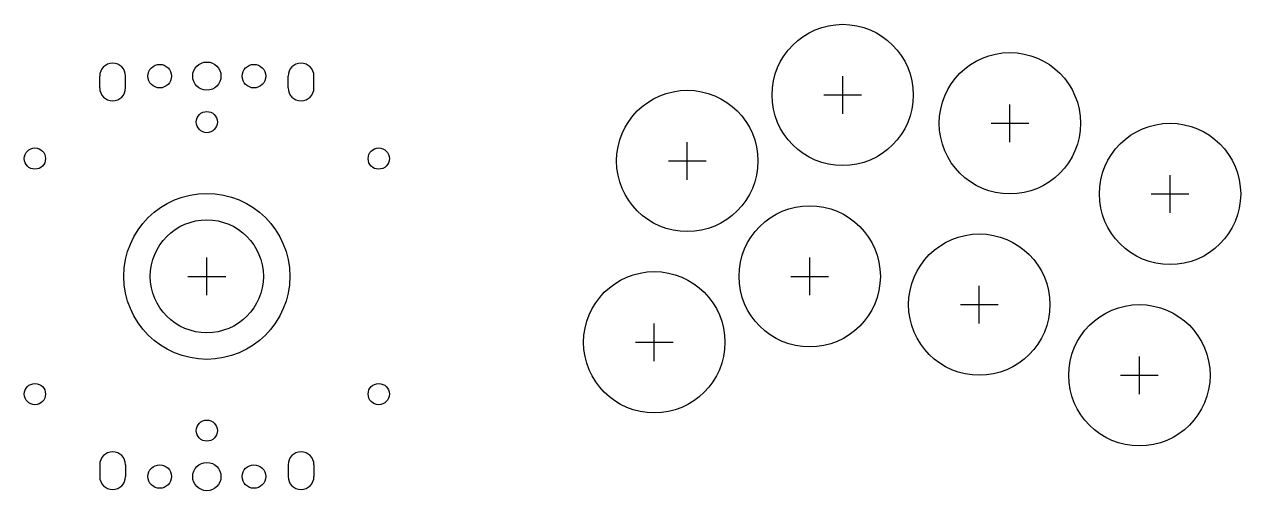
# Model space of a CAD drawing. Header units: millimetres. Extents: x -39 to 220, y -46 to 54.
import ezdxf

# ---------------------------------------------------------------- set-up
doc = ezdxf.new("R2010")
doc.units = ezdxf.units.MM
for name, color, linetype in [('BUTTONS', 1, 'Continuous'), ('GL_PLATE_HOLES', 2, 'Continuous'), ('JOYSTICK_BORE_24', 5, 'Continuous'), ('JOYSTICK_BORE_35.25', 3, 'Continuous'), ('REFERENCE', 8, 'Continuous')]:
    doc.layers.add(name, color=color, linetype=linetype)

msp = doc.modelspace()

# ---------------------------------------------------------------- linework, layer by layer
at = {"layer": 'BUTTONS'}
for centre in [(135, 38.5), (170.5, 32.5), (102, 24.5), (204.5, 17.5), (128, 0), (164, -6), (95, -14), (198, -21)]:
    msp.add_circle(centre, 15, dxfattribs=at)
at = {"layer": 'GL_PLATE_HOLES'}
for p, q in [((-22.75, 40), (-22.75, 42.5)), ((-17.25, 40), (-17.25, 42.5)), ((17.25, 40), (17.25, 42.5)), ((22.75, 40), (22.75, 42.5)), ((-22.75, -40), (-22.75, -42.5)), ((-17.25, -40), (-17.25, -42.5)), ((17.25, -40), (17.25, -42.5)), ((22.75, -40), (22.75, -42.5))]:
    msp.add_line(p, q, dxfattribs=at)
for centre, radius in [((-10, 42.5), 2.5), ((0, 42.5), 3), ((10, 42.5), 2.5), ((0, 32.75), 2.25), ((-36.5, 25), 2.25), ((36.5, 25), 2.25), ((-36.5, -25), 2.25), ((36.5, -25), 2.25), ((0, -32.75), 2.25), ((-10, -42.5), 2.5), ((0, -42.5), 3), ((10, -42.5), 2.5)]:
    msp.add_circle(centre, radius, dxfattribs=at)
for centre, start, end in [((-20, 42.5), 0, 180), ((20, 42.5), 0, 180), ((-20, 40), 180, 360), ((20, 40), 180, 360), ((-20, -40), 0, 180), ((20, -40), 0, 180), ((-20, -42.5), -180, 0), ((20, -42.5), -180, 0)]:
    msp.add_arc(centre, 2.75, start, end, dxfattribs=at)
at = {"layer": 'JOYSTICK_BORE_24'}
msp.add_circle((0, 0), 12, dxfattribs=at)
at = {"layer": 'JOYSTICK_BORE_35.25'}
msp.add_circle((0, 0), 17.62, dxfattribs=at)
at = {"layer": 'REFERENCE'}
for p, q in [((135, 34.5), (135, 42.5)), ((131, 38.5), (139, 38.5)), ((170.5, 28.5), (170.5, 36.5)), ((166.5, 32.5), (174.5, 32.5)), ((102, 20.5), (102, 28.5)), ((98, 24.5), (106, 24.5)), ((204.5, 13.5), (204.5, 21.5)), ((200.5, 17.5), (208.5, 17.5)), ((0, -4), (0, 4)), ((128, -4), (128, 4)), ((-4, 0), (4, 0)), ((124, 0), (132, 0)), ((164, -10), (164, -2)), ((160, -6), (168, -6)), ((95, -18), (95, -10)), ((91, -14), (99, -14)), ((198, -25), (198, -17)), ((194, -21), (202, -21))]:
    msp.add_line(p, q, dxfattribs=at)

doc.saveas('drawing.dxf')
